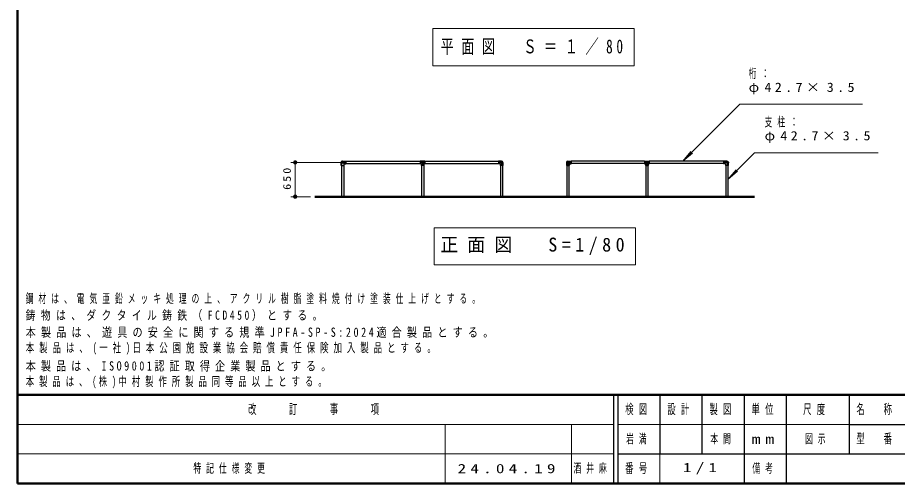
# Model space of a CAD drawing. Units: millimetres on the paper, scale 1:80. Extents: x -385 to 0, y 0 to 267.
# Drawn here: x -385 to -176.1, y 0 to 110.5 of the extents above; entities that cross this region are included whole.
import ezdxf

# ---------------------------------------------------------------- set-up
doc = ezdxf.new("R2010")
doc.units = ezdxf.units.MM
doc.layers.add('LY_1', color=7, linetype='Continuous', lineweight=13)
doc.layers.add('LY_2', color=7, linetype='Continuous', lineweight=13)
doc.layers.add('LY_3', color=7, linetype='Continuous')
doc.styles.add('ＭＳ ゴシック', font='')
doc.styles.get('ＭＳ ゴシック').set_extended_font_data('MS Gothic')

# ---------------------------------------------------------------- blocks, each defined once
blk = doc.blocks.new('filled_dot')
at = {"color": 0, "linetype": 'Continuous', "lineweight": -2, "const_width": 1.25}
blk.add_lwpolyline([(-0.625, 0, 1), (0.625, 0, 1)], format="xyb", close=True, dxfattribs=at)

msp = doc.modelspace()

# ---------------------------------------------------------------- linework, layer by layer
at = {"layer": 'LY_1'}
for p, q in [((-286.354, 107.902), (-286.354, 99.102)), ((-238.554, 107.902), (-286.354, 107.902)), ((-238.554, 99.102), (-238.554, 107.902)), ((-286.354, 99.102), (-238.554, 99.102)), ((-213.528, 89.951), (-227.051, 76.428)), ((-213.528, 89.951), (-184.396, 89.951)), ((-227.051, 76.428), (-225.123, 78.726)), ((-227.051, 76.428), (-224.753, 78.357)), ((-209.998, 78.45), (-216.312, 72.136)), ((-209.998, 78.45), (-180.608, 78.45)), ((-308.079, 76.161), (-320.079, 76.161)), ((-319.079, 68.036), (-319.079, 76.161)), ((-216.312, 72.136), (-214.384, 74.434)), ((-216.312, 72.136), (-214.014, 74.064)), ((-315.405, 68.036), (-320.079, 68.036)), ((-286.104, 60.66), (-286.104, 51.86)), ((-238.304, 60.66), (-286.104, 60.66)), ((-238.304, 51.86), (-238.304, 60.66)), ((-286.104, 51.86), (-238.304, 51.86))]:
    msp.add_line(p, q, dxfattribs=at)
at = {"layer": 'LY_1', "lineweight": 25}
for p, q in [((-308.21, 76.249), (-307.079, 76.249)), ((-308.21, 76.249), (-308.21, 76.074)), ((-308.21, 76.074), (-308.153, 76.074)), ((-308.16, 76.074), (-308.16, 75.411)), ((-308.16, 75.411), (-307.498, 75.411)), ((-308.153, 75.411), (-308.153, 76.074)), ((-308.096, 75.411), (-308.096, 68.036)), ((-308.03, 76.074), (-307.079, 76.074)), ((-308.03, 75.411), (-308.03, 76.074)), ((-307.993, 75.411), (-307.993, 76.074)), ((-307.829, 76.493), (-307.079, 76.493)), ((-307.562, 75.411), (-307.562, 68.036)), ((-307.498, 75.805), (-307.498, 75.411)), ((-307.473, 75.83), (-307.079, 75.83)), ((-307.079, 76.493), (-307.079, 75.83)), ((-307.079, 76.428), (-289.404, 76.428)), ((-307.079, 75.894), (-289.404, 75.894)), ((-289.404, 76.493), (-289.404, 75.83)), ((-288.254, 76.493), (-289.404, 76.493)), ((-288.254, 76.249), (-289.404, 76.249)), ((-288.917, 76.074), (-289.404, 76.074)), ((-289.185, 75.83), (-289.404, 75.83)), ((-289.16, 75.805), (-289.16, 75.411)), ((-288.498, 75.411), (-289.16, 75.411)), ((-289.096, 75.411), (-289.096, 68.036)), ((-288.917, 76.074), (-288.917, 75.411)), ((-288.254, 76.074), (-288.742, 76.074)), ((-288.742, 76.074), (-288.742, 75.411)), ((-288.562, 75.411), (-288.562, 68.036)), ((-288.498, 75.805), (-288.498, 75.411)), ((-288.254, 75.83), (-288.473, 75.83)), ((-288.254, 76.493), (-288.254, 75.83)), ((-288.254, 76.428), (-270.829, 76.428)), ((-288.254, 75.894), (-270.829, 75.894)), ((-270.079, 76.493), (-270.829, 76.493)), ((-270.829, 76.493), (-270.829, 75.83)), ((-270.179, 76.249), (-270.829, 76.249)), ((-270.229, 76.074), (-270.829, 76.074)), ((-270.435, 75.83), (-270.829, 75.83)), ((-270.41, 75.805), (-270.41, 75.411)), ((-269.748, 75.411), (-270.41, 75.411)), ((-270.346, 75.411), (-270.346, 68.036)), ((-270.167, 76.011), (-270.167, 75.411)), ((-269.992, 76.061), (-269.992, 75.411)), ((-269.812, 75.411), (-269.812, 68.036)), ((-269.748, 76.161), (-269.748, 75.411)), ((-254.66, 76.161), (-254.66, 75.411)), ((-254.66, 75.411), (-253.998, 75.411)), ((-254.596, 75.411), (-254.596, 68.036)), ((-254.417, 76.061), (-254.417, 75.411)), ((-254.329, 76.493), (-253.579, 76.493)), ((-254.242, 76.011), (-254.242, 75.411)), ((-254.229, 76.249), (-253.579, 76.249)), ((-254.179, 76.074), (-253.579, 76.074)), ((-254.062, 75.411), (-254.062, 68.036)), ((-253.998, 75.805), (-253.998, 75.411)), ((-253.973, 75.83), (-253.579, 75.83)), ((-253.579, 76.493), (-253.579, 75.83)), ((-236.154, 76.428), (-253.579, 76.428)), ((-236.154, 75.894), (-253.579, 75.894)), ((-236.154, 76.493), (-236.154, 75.83)), ((-236.154, 76.493), (-235.004, 76.493)), ((-236.154, 76.249), (-235.004, 76.249)), ((-236.154, 76.074), (-235.667, 76.074)), ((-236.154, 75.83), (-235.935, 75.83)), ((-235.91, 75.805), (-235.91, 75.411)), ((-235.91, 75.411), (-235.248, 75.411)), ((-235.846, 75.411), (-235.846, 68.036)), ((-235.667, 76.074), (-235.667, 75.411)), ((-235.492, 76.074), (-235.004, 76.074)), ((-235.492, 76.074), (-235.492, 75.411)), ((-235.312, 75.411), (-235.312, 68.036)), ((-235.248, 75.805), (-235.248, 75.411)), ((-235.223, 75.83), (-235.004, 75.83)), ((-235.004, 76.493), (-235.004, 75.83)), ((-217.329, 76.428), (-235.004, 76.428)), ((-217.329, 75.894), (-235.004, 75.894)), ((-216.579, 76.493), (-217.329, 76.493)), ((-217.329, 76.493), (-217.329, 75.83)), ((-216.198, 76.249), (-217.329, 76.249)), ((-216.379, 76.074), (-217.329, 76.074)), ((-216.935, 75.83), (-217.329, 75.83)), ((-216.91, 75.805), (-216.91, 75.411)), ((-216.248, 75.411), (-216.91, 75.411)), ((-216.846, 75.411), (-216.846, 68.036)), ((-216.415, 75.411), (-216.415, 76.074)), ((-216.379, 75.411), (-216.379, 76.074)), ((-216.312, 75.411), (-216.312, 68.036)), ((-216.198, 76.074), (-216.255, 76.074)), ((-216.255, 75.411), (-216.255, 76.074)), ((-216.248, 76.074), (-216.248, 75.411)), ((-216.198, 76.249), (-216.198, 76.074))]:
    msp.add_line(p, q, dxfattribs=at)
at = {"layer": 'LY_1', "lineweight": 50}
msp.add_line((-314.405, 68.036), (-210.003, 68.036), dxfattribs=at)
at = {"layer": 'LY_1', "lineweight": 25}
for points in [[(-307.829, 76.493), (-307.872, 76.49), (-307.914, 76.482), (-307.955, 76.468), (-307.993, 76.449), (-308.036, 76.42), (-308.074, 76.384), (-308.106, 76.343), (-308.131, 76.298), (-308.149, 76.249)], [(-216.579, 76.493), (-216.536, 76.49), (-216.494, 76.482), (-216.454, 76.468), (-216.415, 76.449), (-216.372, 76.42), (-216.334, 76.384), (-216.302, 76.343), (-216.277, 76.298), (-216.26, 76.249)]]:
    msp.add_lwpolyline(points, dxfattribs=at)
for centre, radius, start, end in [((-307.473, 75.805), 0.025, 90, 180), ((-289.185, 75.805), 0.025, 0, 90), ((-288.473, 75.805), 0.025, 90, 180), ((-270.435, 75.805), 0.025, 0, 90), ((-270.229, 76.011), 0.0625, 0, 90), ((-270.179, 76.061), 0.188, 0, 90), ((-270.079, 76.161), 0.331, 0, 90), ((-254.329, 76.161), 0.331, 90, 180), ((-254.229, 76.061), 0.188, 90, 180), ((-254.179, 76.011), 0.0625, 90, 180), ((-253.973, 75.805), 0.025, 90, 180), ((-235.935, 75.805), 0.025, 0, 90), ((-235.223, 75.805), 0.025, 90, 180), ((-216.935, 75.805), 0.025, 0, 90)]:
    msp.add_arc(centre, radius, start, end, dxfattribs=at)
at = {"layer": 'LY_2', "lineweight": 50}
for p, q in [((-385, 267), (-385, 0)), ((-385, 21), (0, 21)), ((-385, 0), (0, 0))]:
    msp.add_line(p, q, dxfattribs=at)
at = {"layer": 'LY_2', "lineweight": 25}
for p, q in [((-243.5, 21), (-243.5, 0)), ((-242.5, 21), (-242.5, 0)), ((-232.5, 21), (-232.5, 7)), ((-222.5, 21), (-222.5, 7)), ((-212.5, 21), (-212.5, 0)), ((-202.5, 21), (-202.5, 7)), ((-187.5, 21), (-187.5, 7)), ((-187.5, 14), (-70, 14)), ((-242.5, 7), (0, 7)), ((-202.5, 7), (-202.5, 0))]:
    msp.add_line(p, q, dxfattribs=at)
at = {"layer": 'LY_2'}
for p, q in [((-385, 14), (-243.5, 14)), ((-283.5, 14), (-283.5, 0)), ((-253.5, 14), (-253.5, 0)), ((-242.5, 14), (-187.5, 14)), ((-385, 7), (-243.5, 7)), ((-232.5, 7), (-232.5, 0))]:
    msp.add_line(p, q, dxfattribs=at)

# ---------------------------------------------------------------- block references
at = {"layer": 'LY_1', "xscale": 0.4, "yscale": 0.4}
for p, rotation in [((-319.079, 76.161), 270), ((-319.079, 68.036), 90)]:
    msp.add_blockref('filled_dot', p, dxfattribs=dict(at, rotation=rotation))

# ---------------------------------------------------------------- texts
at = {"layer": 'LY_1', "style": 'ＭＳ ゴシック'}
for s, insert, char_height, attachment_point in [('\\T1.56;\\W0.7;平面図\u3000Ｓ＝１／80', (-262.454, 103.502), 3.299, 5), ('\\T1.64;\\W0.6;桁：', (-211.396, 98.401), 2.199, 1), ('\\T1.5;\\W1.1;φ42.7×3.5', (-211.396, 95.101), 2.199, 1), ('\\T1.64;\\W0.6;支柱：', (-207.608, 86.9), 2.199, 1), ('\\T1.5;\\W1.1;φ42.7×3.5', (-207.608, 83.6), 2.199, 1), ('\\T1.5;\\W0.95;正面図\u3000S=1/80', (-262.204, 56.26), 3.299, 5), ('\\T1.64;\\W0.6;鋼材は、電気亜鉛メッキ処理の上、アクリル樹脂塗料焼付け塗装仕上げとする。', (-383.073, 42.533), 2.199, 7), ('\\T1.56;\\W0.75;鋳物は、ダクタイル鋳鉄（FCD450）とする。', (-383.073, 38.533), 2.199, 7), ('\\T1.51;\\W0.8;本製品は、遊具の安全に関する規準JPFA-SP-S:2024適合製品とする。', (-383.073, 34.533), 2.199, 7), ('\\T1.59;\\W0.65;本製品は、(一社)日本公園施設業協会賠償責任保険加入製品とする。', (-383.073, 30.533), 2.199, 7), ('\\T1.5;\\W0.8;本製品は、ISO9001認証取得企業製品とする。', (-383.073, 26.533), 2.199, 7), ('\\T1.58;\\W0.65;本製品は、(株)中村製作所製品同等品以上とする。', (-383.073, 22.533), 2.199, 7), ('\\T1.64;\\W0.6;岩満', (-240.5, 10.5), 2.199, 4), ('\\T1.64;\\W0.6;本間', (-220.5, 10.5), 2.199, 4), ('\\T1.64;\\W0.6;特記仕様変更', (-343.25, 3.5), 2.199, 4), ('\\T1.5;\\W1.35;24.04.19', (-280.5, 3.5), 2.199, 4), ('\\T1.64;\\W0.6;酒井麻', (-253, 3.5), 2.199, 4)]:
    msp.add_mtext(s, dxfattribs=dict(at, insert=insert, char_height=char_height, attachment_point=attachment_point))
at = {"layer": 'LY_1', "insert": (-320.079, 72.514), "char_height": 1.833, "attachment_point": 8, "rotation": 90, "style": 'ＭＳ ゴシック'}
msp.add_mtext('\\T1.33;\\W1.15;650', dxfattribs=at)
at = {"layer": 'LY_2', "attachment_point": 4, "style": 'ＭＳ ゴシック'}
for s, insert, char_height in [('\\T1.64;\\W0.6;改\u3000\u3000訂\u3000\u3000事\u3000\u3000項', (-330.25, 17.5), 2.346), ('\\T1.64;\\W0.6;検図', (-240.7, 17.5), 2.346), ('\\T1.64;\\W0.6;設計', (-230.7, 17.5), 2.346), ('\\T1.64;\\W0.6;製図', (-220.7, 17.5), 2.346), ('\\T1.64;\\W0.6;単位', (-210.7, 17.5), 2.346), ('\\T1.64;\\W0.6;尺度', (-198.45, 17.5), 2.346), ('\\T1.64;\\W0.6;名\u3000称', (-185.8, 17.5), 2.346), ('\\T1.5;\\W1.35;mm', (-210.7, 10.5), 2.346), ('\\T1.64;\\W0.6;型\u3000番', (-185.8, 10.5), 2.346), ('\\T1.64;\\W0.6;番号', (-240.7, 3.5), 2.346), ('\\T1.64;\\W0.6;備考', (-210.5, 3.5), 2.199)]:
    msp.add_mtext(s, dxfattribs=dict(at, insert=insert, char_height=char_height))
at = {"layer": 'LY_3', "char_height": 2.199, "attachment_point": 4, "style": 'ＭＳ ゴシック'}
for s, insert in [('\\T1.64;\\W0.6;図示', (-198, 10.5)), ('\\T1.5;\\W1.35;1/1', (-227, 3.5))]:
    msp.add_mtext(s, dxfattribs=dict(at, insert=insert))

doc.saveas('drawing.dxf')
